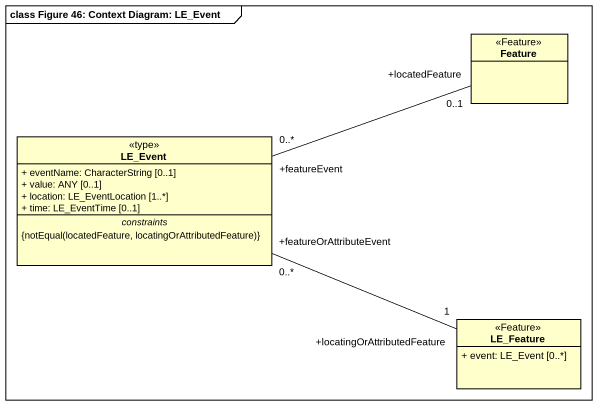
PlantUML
@startuml
mainframe class Figure 46: Context Diagram: LE_Event
hide circle
hide empty members
skinparam classAttributeIconSize 0
class Feature <<Feature>>
class LE_Event <<type>> {
  + eventName: CharacterString [0..1]
  + value: ANY [0..1]
  + location: LE_EventLocation [1..*]
  + time: LE_EventTime [0..1]
  -- constraints --
  {field} {notEqual(locatedFeature, locatingOrAttributedFeature)}
}
class LE_Feature <<Feature>> {
  + event: LE_Event [0..*]
}
Feature "+locatedFeature\n0..1" -left- "+featureEvent\n0..*" LE_Event
LE_Feature "+locatingOrAttributedFeature\n1" -left- "+featureOrAttributeEvent\n0..*" LE_Event
@enduml
